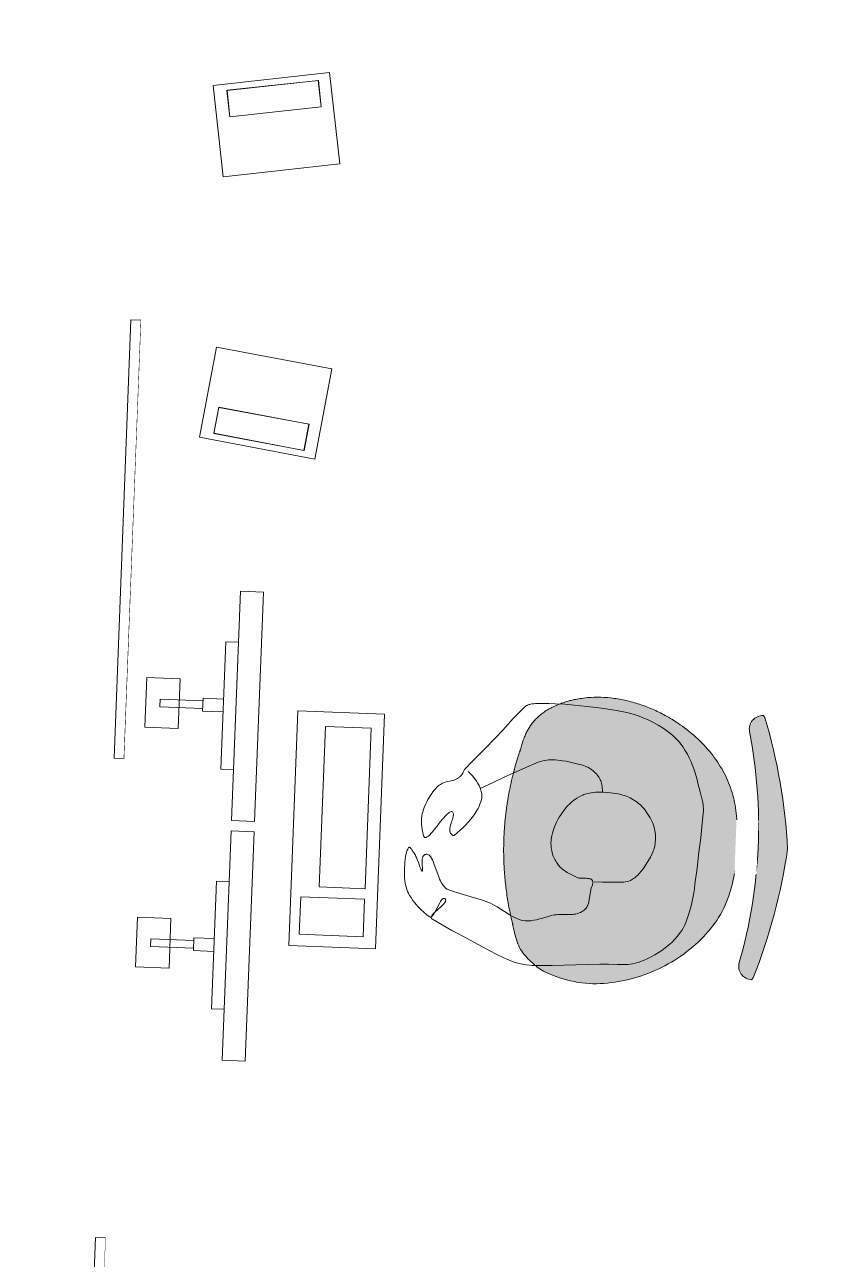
# Model space of a CAD drawing. Header units: millimetres. Extents: x 32078 to 83548, y -4690 to 56252.
# Drawn here: x 68598 to 70198, y 37603 to 40023 of the extents above; entities that cross this region are included whole.
import ezdxf

# ---------------------------------------------------------------- set-up
doc = ezdxf.new("R2010")
doc.units = ezdxf.units.MM
doc.header["$MEASUREMENT"] = 0
for name, color, linetype, lineweight in [('FURN-FILE', 211, 'Continuous', 0), ('FURN-STOR', 213, 'Continuous', 0), ('FURN-WKST', 42, 'Continuous', 13), ('FURN-WKST-SCRN', 92, 'Continuous', 13)]:
    doc.layers.add(name, color=color, linetype=linetype, lineweight=lineweight)

# ---------------------------------------------------------------- blocks, each defined once
blk = doc.blocks.new('*U331')
at = {"color": 0, "linetype": 'ByBlock', "lineweight": -2}
blk.add_wipeout([(-903.1903323073348, -65.17210588034504), (-887.7446711557859, 334.5295723142335), (910.9133117798704, 265.02357953247724), (895.4676506283362, -134.67809866204323)], dxfattribs=at)
at = {"color": 0, "linetype": 'ByBlock', "lineweight": -2, "extrusion": (0, 0, -1), "flags": 128}
for points in [[(-30.7973405862067, 279.0191949113578), (-31.56962920155638, 299.0042786063132), (-890.9282280848856, 265.7958681477903), (-890.1559394695869, 245.8107844528131), (-30.7973405862067, 279.0191949113578)], [(883.204798223298, -65.94441189899226), (882.4325096080429, -45.95932820404414), (23.07391072462633, -79.1677386625961), (23.84619933995418, -99.15282235755149), (883.204798223298, -65.94441189899226)]]:
    blk.add_lwpolyline(points, close=True, dxfattribs=at)
blk = doc.blocks.new('*U332')
at = {"color": 0, "linetype": 'ByBlock', "lineweight": -2}
blk.add_wipeout([(-903.190332307342, -65.17210588034504), (-887.7446711557859, 334.52957231421897), (910.9133117798631, 265.0235795324843), (895.4676506283289, -134.6780986620505)], dxfattribs=at)
at = {"color": 0, "linetype": 'ByBlock', "lineweight": -2, "extrusion": (0, 0, -1), "flags": 128}
for points in [[(-30.7973405862067, 279.019194911365), (-31.56962920154911, 299.0042786063132), (-890.9282280848856, 265.7958681478049), (-890.1559394695796, 245.8107844528131), (-30.7973405862067, 279.019194911365)], [(883.204798223298, -65.94441189899226), (882.4325096080429, -45.95932820405142), (23.07391072462633, -79.1677386625961), (23.84619933995418, -99.15282235755149), (883.204798223298, -65.94441189899226)]]:
    blk.add_lwpolyline(points, close=True, dxfattribs=at)
blk = doc.blocks.new('*U333')
at = {"color": 0, "linetype": 'ByBlock', "lineweight": -2}
blk.add_wipeout([(-903.190332307342, -65.1721058803596), (-887.744671155786, 334.5295723142192), (910.913311779856, 265.02357953246997), (895.4676506283217, -134.67809866206517)], dxfattribs=at)
at = {"color": 0, "linetype": 'ByBlock', "lineweight": -2, "extrusion": (0, 0, -1), "flags": 128}
for points in [[(-30.7973405862067, 279.0191949113505), (-31.56962920154911, 299.0042786063132), (-890.9282280848784, 265.7958681477903), (-890.1559394695796, 245.8107844527985), (-30.7973405862067, 279.0191949113505)], [(883.204798223298, -65.94441189899226), (882.4325096080502, -45.95932820408052), (23.07391072462633, -79.16773866261065), (23.84619933995418, -99.15282235755149), (883.204798223298, -65.94441189899226)]]:
    blk.add_lwpolyline(points, close=True, dxfattribs=at)
blk = doc.blocks.new('*U1036')
at = {"color": 0, "linetype": 'ByBlock', "lineweight": -2, "extrusion": (0, 0, -1), "flags": 128}
for points in [[(-3.637875235304818, 105.9297435535264), (-229.6395514689502, 63.21836622042611), (-196.2132561646868, -113.6525108320129), (29.78842006887135, -70.9411334988472), (-3.637875235304818, 105.9297435535264)], [(1.817887515921029, -63.13799520102475), (-175.125294563084, -96.57795521483786), (-184.7994481938949, -45.38843445452949), (-7.856266114831669, -11.94847444068), (1.817887515921029, -63.13799520102475)], [(1.579579557292163, -63.57354827158997), (-175.4262480723846, -96.68030883686151), (-185.0040073696728, -45.4726647688949), (-7.998179740010528, -12.36590420373977), (1.579579557292163, -63.57354827158997)]]:
    blk.add_lwpolyline(points, close=True, dxfattribs=at)
blk = doc.blocks.new('*U1041')
at = {"color": 0, "linetype": 'ByBlock', "lineweight": -2, "flags": 128}
for points in [[(3.637875235304818, 105.9297435535264), (229.6395514689502, 63.21836622042611), (196.2132561646868, -113.6525108320129), (-29.78842006887135, -70.94113349886175), (3.637875235304818, 105.9297435535264)], [(-1.817887515906477, -63.13799520103203), (175.125294563084, -96.57795521484513), (184.7994481938949, -45.38843445453676), (7.856266114846221, -11.94847444068), (-1.817887515906477, -63.13799520103203)], [(-1.579579557292163, -63.57354827158997), (175.4262480723701, -96.68030883686151), (185.0040073696728, -45.47266476890218), (7.99817974002508, -12.36590420373977), (-1.579579557292163, -63.57354827158997)]]:
    blk.add_lwpolyline(points, close=True, dxfattribs=at)
blk = doc.blocks.new('*U1042')
at = {"linetype": 'ByBlock', "lineweight": -2}
blk.add_hatch(color=7, dxfattribs=at).paths.add_polyline_path([(-240.0286441050775, 333.8224027594551, -0.05883785226899226), (17.78258416726021, 378.3228370211, -0.05883785226899226), (270.5643462055596, 310.8815731016803), (273.978641116104, 307.6193697070557, -0.4852311977000949), (240.2319705560876, 283.4062904212333, 0.05913279318586893), (15.18123345444474, 320.4241396341386, 0.05913279318586893), (-212.2825073906133, 303.7376379520865, -0.4852311977000949), (-243.7218450241053, 330.8795009021705)])
h = blk.add_hatch(color=7, dxfattribs=at)
edge = h.paths.add_edge_path()
edge.add_spline(control_points=[(-177.3597326177187, -145.1740488822979), (-207.7293379313414, -138.3802228098648), (-239.4937737221917, -120.1599046055053), (-285.5368762420185, -39.29090160157648), (-282.7531709045288, 112.4052060332324), (-154.2041548238412, 268.7965515609685), (-36.97263507705793, 282.2879587669304), (13.27937099904375, 278.1714150389889)], knot_values=[0, 0, 0, 0, 0.1278050160630629, 0.1732907007324, 0.4305391611673586, 0.7883516963517069, 1, 1, 1, 1], degree=3, periodic=0)
edge.add_spline(control_points=[(13.27937099904375, 278.1714150389889), (63.70477036728698, 277.7649786676775), (179.2492612186543, 253.8152442498977), (293.259613522423, 86.52446312599932), (282.4247332428131, -64.81148388594738), (229.3179185400513, -141.2265414623253), (196.0462666453459, -156.5193407843035), (165.1847444627929, -160.5647082002542)], knot_values=[0, 0, 0, 0, 0.2116483041139544, 0.5694608392983027, 0.8267092997332612, 0.8721949844025984, 1, 1, 1, 1], degree=3, periodic=0)
edge.add_line((165.1847444627929, -160.5647082002542), (165.248458046728, -160.8114819504262))
edge.add_arc((20.00024980952003, 427.6801178225287), 606.1513053681007, 267.4274364554332, 283.86433089987764, ccw=False)
edge.add_arc((20.00006308477168, 427.6801262120716), 606.1513053681003, 250.99055867765549, 267.42745312209996, ccw=False)
edge.add_line((-177.4379372039548, -145.4146661578125), (-177.3597326177187, -145.1740488822979))
at = {"color": 0, "linetype": 'ByBlock', "lineweight": -2, "flags": 128}
blk.add_lwpolyline([(-240.0286441050775, 333.8224027594551, -0.05883785226899226), (17.78263144013181, 378.3228465774009), (17.78258416726021, 378.3228370211, -0.05883785226899226), (270.5643462055596, 310.8815731016803), (273.978641116104, 307.6193697070557, -0.4852311977000949), (240.2319389186669, 283.4062995583372), (240.2319705560876, 283.4062904212333, 0.05913279318586893), (15.18123345444474, 320.4241396341386, 0.05913279318586893), (-212.2824356838901, 303.7376518436067), (-212.2825073906133, 303.7376379520865, -0.4852311977000949), (-243.7218450241053, 330.8795009021705), (-240.0286441050775, 333.8224027594551)], format="xyb", close=True, dxfattribs=at)
at = {"color": 0, "linetype": 'ByBlock', "lineweight": -2}
blk.add_rational_spline([(-177.3597326177187, -145.1740488822979), (-207.7293379313414, -138.3802228098648), (-239.4937737221917, -120.1599046055053), (-285.5368762420185, -39.29090160157648), (-282.7531709045288, 112.4052060332324), (-154.2041548238412, 268.7965515609685), (-36.97263507705793, 282.2879587669304), (13.27937099904375, 278.1714150389889), (63.70477036728698, 277.7649786676775), (179.2492612186543, 253.8152442498977), (293.259613522423, 86.52446312599932), (282.4247332428131, -64.81148388594738), (229.3179185400513, -141.2265414623253), (196.0462666453459, -156.5193407843035), (165.1847444627929, -160.5647082002542), (165.205982324107, -160.6469661169831), (165.2272201854139, -160.7292240337119), (165.248458046728, -160.8114819504262), (108.779536250775, -174.7488256867073), (50.8982258772885, -180.4709396899852), (-7.206620838951494, -177.8602946925967), (-65.31147889477143, -175.2496661217883), (-122.4464215655535, -164.3599000441172), (-177.4379372039766, -145.4146661577688), (-177.4118690085379, -145.3344603993028), (-177.3858008131356, -145.2542546408076), (-177.3597326177187, -145.1740488822979)], [1, 1, 1, 1, 1, 1, 1, 1, 1, 1, 1, 1, 1, 1, 1, 1, 1, 1, 0.9931535054110803, 0.9931535054110803, 1, 0.9931535054110803, 0.9931535054110803, 1, 1, 1, 1], degree=3, knots=[0, 0, 0, 0, 0.02130083601051049, 0.02888178345540001, 0.07175652686122644, 0.1313919493919511, 0.1666666666666667, 0.1666666666666667, 0.1666666666666667, 0.2019413840189924, 0.2615768065497171, 0.3044515499555435, 0.312032497400433, 0.3333333333333333, 0.3333333333333333, 0.3333333333333333, 0.5, 0.5, 0.5, 0.6666666666666666, 0.6666666666666666, 0.6666666666666666, 0.8333333333333333, 0.8333333333333333, 0.8333333333333333, 1, 1, 1, 1], dxfattribs=at)
blk.add_wipeout([(-37.6874806155247, 321.35907786656753), (67.71986267869943, 317.28579539056227), (66.04961799723242, 274.063638431282), (-39.35772529694077, 278.13692090733093)], dxfattribs=at)
blk = doc.blocks.new('*U1043')
at = {"color": 0, "linetype": 'ByBlock', "lineweight": -2, "flags": 128}
for points in [[(-67.61908009959734, 119.851118227285), (-64.56398772950342, 116.8782233409438), (-61.7778032519418, 113.9774459979817), (-59.25075939939416, 111.1686163523264), (-54.78715098775865, 105.7029159844024), (-51.24012212079833, 100.748920954713), (-48.46545737318229, 96.31776387974969), (-46.32595608250995, 92.39006590010104), (-44.69906459721096, 88.9303778682879), (-43.4796034329629, 85.89607057710236), (-42.57977438150556, 83.2426600869585), (-41.92777787946397, 80.92686635716382), (-41.10937690168794, 76.89950534765376), (-40.78123598267848, 73.91050185544736), (-40.70490339641401, 71.6923076493913), (-40.87687517257291, 68.41161456194823), (-41.40966762851167, 65.19777894072467), (-42.74130457996216, 60.3131257745481), (-44.38448860305652, 55.715469096991), (-46.24583095463458, 51.4024083450131), (-48.25132701593975, 47.36746668887645), (-50.34269519877853, 43.60127033992467), (-54.75805712299189, 36.61186890083627), (-59.08039158819884, 30.60898255030042), (-63.15524298815581, 25.47271005748917), (-66.90570843084424, 21.08748175142682), (-73.78504051173513, 13.70885796833318), (-79.12185065861559, 8.46591893423465), (-83.17565077723702, 4.722183910278545), (-89.2658774501906, -0.5534091469089617), (-95.27644379722187, -5.374519566306844), (-95.43610585204442, -5.483004741145123), (-95.59645229751186, -5.565484542014019), (-95.7567317935318, -5.625047145345889), (-95.91629599183216, -5.664463899840484), (-96.07458828187373, -5.686220079915074), (-96.23113366829057, -5.692542732176662), (-96.54237413633382, -5.665859181302949), (-96.84219349554041, -5.597619545493217), (-97.12884627208405, -5.49910640851158), (-97.40125559303851, -5.379237955574354), (-97.65885757918295, -5.245023606606992), (-97.90147735516075, -5.101935069389583), (-98.35663683649909, -4.794811415056756), (-98.75189508017502, -4.492121414135909), (-99.09269841713831, -4.207643658890447), (-99.67080756976793, -3.681893032058724), (-100.0830405456218, -3.278348505707982), (-100.376806967819, -2.978388827461458), (-100.7875988286396, -2.544612307567149), (-100.9776151303522, -2.339509186509531), (-101.1561822656222, -2.145039310889842), (-101.9247789467045, -1.182168277875462), (-102.5269156142895, -0.1792152615234954), (-102.984572161251, 0.8537577967435936), (-103.31728124035, 1.907953492300294), (-103.542379195409, 2.975703909229196), (-103.6752324078116, 4.050349038436252), (-103.7156147588685, 6.233114135407959), (-103.5244800032815, 8.382647875521798), (-103.1753118341876, 10.4709964577778), (-102.7243481842306, 12.47867632225825), (-101.6390545895702, 16.32675436432328), (-99.39277657767525, 23.09628297365998), (-98.57456698729948, 25.56911484817829), (-97.92346913352958, 27.67314199468819), (-97.42745070830279, 29.45497586161946), (-97.06596846244065, 30.95973168378987), (-96.81599989037204, 32.22873178342707), (-96.55488040427736, 34.32710568824405), (-96.53016293700784, 35.78530595960183), (-96.6212452211621, 36.80645165649184), (-96.95407118098228, 38.21041994520783), (-97.54741736217693, 39.44703207762359), (-98.5255112836021, 40.56205546544516), (-99.63816402613884, 41.14106650807662), (-100.8605864655547, 41.26299833825033), (-102.1709776795615, 40.99764363318536), (-103.5502093339455, 40.40660960078094), (-104.9815414216719, 39.54417843413103), (-106.4503663427167, 38.45808230394323), (-107.9439785964205, 37.19020110505517), (-109.4513676149363, 35.77719039838121), (-112.5201048608869, 32.58561250833009), (-115.5442516991752, 29.1408958994507), (-118.4781895303458, 25.60562597559328), (-124.1389161330735, 18.47426646264648), (-129.1425466748333, 12.05806847722124), (-133.4584238517709, 6.612540211208398), (-137.1194832455803, 2.180205254167959), (-140.1892980865377, -1.307264743110863), (-142.7427349947393, -3.968299513282545), (-144.8550963040907, -5.936578416723933), (-146.596462971982, -7.342135653321748), (-148.0291493578843, -8.302091593861405), (-149.2069569589221, -8.917020897642942), (-150.1754137841053, -9.270477375262999), (-150.9725053068105, -9.430161272270198), (-152.2474762675847, -9.352737404558866), (-153.0974655184255, -8.978371070734283), (-153.6718010095356, -8.509463347436395), (-154.4267121921439, -7.488437332554895), (-155.047338566641, -6.067045890893496), (-155.9853127922397, -3.040384875079326), (-156.7622655981249, -0.04868643895315472), (-157.3970310697478, 2.873963458499929), (-157.9068430268235, 5.703099133621436), (-158.630701866874, 11.19374448341841), (-159.0040417080018, 16.14006373073062), (-159.1217499208869, 20.52894236364955), (-159.058141895599, 24.38372776684992), (-158.8704984502983, 27.74629410817579), (-158.2344703487615, 33.55303188175458), (-157.4906992903707, 37.79567305008095), (-156.7773381113657, 40.88782264904876), (-155.4491116900899, 45.34181471024931), (-153.8007694544503, 49.52481551112578), (-151.1585687417391, 55.27903869791771), (-148.6935082296404, 60.35972817482252), (-146.3889613007341, 64.8016773183117), (-144.2391130240139, 68.65967451396864), (-142.2422524001158, 71.99608418836578), (-140.3972508222214, 74.87369604061678), (-136.9258214531583, 79.78628399497393), (-134.0993814558606, 83.34210482075287), (-131.8428818382235, 85.92222502174263), (-128.221541599778, 89.63141900385381), (-124.2950765424466, 93.1204149527548), (-122.1552678251173, 94.69947157239949), (-120.0552120693319, 95.94966221616778), (-118.0153530273237, 96.94551327471709), (-116.0500476224843, 97.74576335666643), (-114.1688865198812, 98.39650647633971), (-110.5659526490927, 99.41399327020918), (-97.7961517872609, 102.2917868271979), (-94.72549234387407, 103.2080439729907), (-92.49392086250009, 104.0360718775119), (-90.8693429203413, 104.7564854295779), (-88.52476263549761, 106.0270740610795), (-86.3076739294338, 107.5634780721957), (-85.25621748942649, 108.4107339414259), (-84.35740051895846, 109.1754363456785), (-83.58896344872483, 109.863784270834), (-82.28922553658776, 111.1150183699792), (-81.35598665340513, 112.0953766260791), (-80.6816546934715, 112.8559078679391), (-79.71461761828687, 114.0398159558463), (-78.8050939332752, 115.2786013452642), (-78.44534114903945, 115.83485593144), (-78.1387334754254, 116.3739683520835), (-77.8741602251539, 116.8923398187035), (-77.42466382733255, 117.889937193504), (-76.00821725916467, 121.4448945113618), (-75.60872862359975, 122.2970953271797), (-75.27668718746281, 122.9138922637285), (-75.00477644907369, 123.3610288967029), (-74.55318524375616, 124.0025591884187), (-74.04041603661608, 124.6036623473847), (-59.05404403716966, 140.1539502898158), (-36.23005345683487, 163.1591830713078), (-13.51566399703734, 186.2140992055793), (0.3660918470122851, 201.0560040154378), (20.86880060011754, 223.5779664403599), (31.47516465398076, 234.7667673791439), (36.96785385599651, 240.3050042226096), (42.62526393882581, 245.7912772935088), (43.74434354559344, 246.7763853939978), (44.84778867707064, 247.6170071347951), (45.9260246798076, 248.3353392927966), (46.97205285415112, 248.9500467887046), (47.98092681060371, 249.4768399682434), (49.93752039132232, 250.3422844678207), (51.7084247564344, 250.9770444165842), (53.29413888674753, 251.4456733972911), (54.70336388294527, 251.7939718112611), (57.20316631061723, 252.276707035795), (59.09294105839217, 252.5432327150484), (61.92533383166301, 252.8101384529364), (64.72213053594169, 252.9434306352268), (74.15800496624433, 253.1182517146226), (90.69583246421826, 253.0288460388911), (103.1070626457076, 252.6472282639079), (121.7105437647551, 251.6003774784476), (140.2654369057273, 250.0231908925707), (165.3059033372119, 247.3741711098119), (184.0400074748177, 245.1028476921492), (198.0707646020455, 243.1969992695085), (219.0943245209346, 239.9496356079326), (240.1024128960271, 236.1566046217413), (248.5804152490746, 234.2729746038167), (255.8619918505137, 232.2864878373075), (262.1423707661161, 230.3009380290314), (267.577168738484, 228.3819876143898), (276.9752824216266, 224.635769051114), (283.9498601167725, 221.5192273404464), (294.3329751295241, 216.3855258187323), (304.6719121779897, 210.7441164936536), (312.6242493424361, 205.9913275236177), (319.2948141549277, 201.5923340848603), (324.9021550831676, 197.5345527797326), (329.6268386236625, 193.8077035914757), (333.6177037538146, 190.4006618369531), (336.9973090562416, 187.3002615220903), (342.652240015741, 181.5879612346325), (346.6707468150271, 177.047965441554), (349.5559720726742, 173.4899111191626), (353.6719617818599, 167.8930779130824), (357.527370797703, 161.9673045995296), (362.2016929196252, 153.8180257679196), (365.8570838864835, 146.6357296506467), (368.7580482159974, 140.3048290687657), (371.0922440337308, 134.7251995832266), (374.778497208812, 124.859217257399), (377.2624783234205, 117.3647419260378), (380.6412170622498, 105.9502581865745), (383.7333848598792, 94.30326769605017), (387.5352386814338, 80.10852349601919), (390.2598817749677, 69.46389542080578), (391.9576982129802, 61.47161620471161), (392.9208734106214, 55.46839689697663), (393.4199424860853, 50.95920351773384), (393.6480300851108, 47.57277359560248), (393.7243026530341, 42.48475890910777), (393.4428878726612, 37.3853461186518), (391.562854532327, 18.40390351889073), (388.4014464028733, -10.07409772214305), (385.0056040351628, -38.54321582522243), (381.139877904614, -69.9260567597521), (377.1767696383467, -101.2903146246463), (375.9833185183379, -110.0331954923458), (374.8021824191383, -117.643153614561), (372.3745816111477, -130.8841911945929), (370.2062877897406, -140.7630080027811), (368.3585467881203, -148.1495272295579), (365.1919584446296, -159.2029380176682), (361.5026112755004, -170.2371571781332), (359.0864643906971, -176.3520418047628), (356.5097500954289, -181.8880059270668), (353.8310417537432, -186.9080452515846), (351.0974717891368, -191.4674451764149), (348.3467237482255, -195.614812200598), (342.7221730642632, -203.0661905113157), (337.3299816083745, -209.246456554436), (332.2756530964398, -214.4008144409963), (327.6119719563285, -218.721376069574), (318.950101223847, -225.868148186004), (312.0715849187545, -230.8921846074008), (306.7178517966531, -234.476745025313), (298.4042170554603, -239.5670557434714), (289.7886433609965, -244.32395818238), (283.1734965665091, -247.5970528436956), (277.3739266052289, -250.1325377685716), (272.2849284010445, -252.0943568069997), (267.8172240631829, -253.6108768150225), (263.8940651055455, -254.7822988391927), (260.4489284672891, -255.6866367601906), (254.3878007004969, -256.9942580771021), (249.8113185189723, -257.7418285786189), (246.3595984191634, -258.1694104635317), (241.147721260626, -258.5939543621644), (235.8906992768025, -258.7546413669261), (224.5149770489079, -258.6181128374665), (207.4510296301451, -258.0773290601355), (198.9194516457646, -257.888099355936), (190.3884818224178, -257.8959673912614), (143.8587745145778, -259.0386298853191), (97.32912350539118, -260.2023101767627), (82.78398974287848, -260.4775042864858), (71.8767856364284, -260.5381841120252), (63.69777209496533, -260.3742562113257), (57.56448911112966, -260.0797240132233), (52.96515903317777, -259.7396201921147), (46.06730351898295, -259.0038872796576), (39.17097033603932, -257.9548900375521), (34.95468738283671, -257.1207320947215), (27.19239139545243, -255.1431474164056), (20.53818665274594, -253.0199925794805), (14.80829166019976, -250.9032463398544), (9.856789632802247, -248.8807615272381), (1.309224356606137, -245.0297361526755), (-11.30415875987092, -238.7429025192178), (-23.78141759206483, -232.2085929685927), (-55.36437206970004, -215.4701123203122), (-86.82922167796642, -198.5466316596212), (-99.69777686573798, -191.4847699116872), (-118.8401650379965, -180.6255404587719), (-137.752201748066, -169.658465348155), (-138.8277328817931, -168.8835234399812), (-139.5459995930578, -168.0498543582144), (-139.9571476077836, -167.1693161717558), (-140.1056249141839, -166.2523327736053), (-140.0307713432267, -165.3080447436005), (-139.7673501070822, -164.3444452832628), (-139.3460268456547, -163.3685026526218), (-138.7938012102532, -162.386270404837), (-138.1343955406774, -161.4029865922275), (-137.3886047624546, -160.4231630067152), (-135.6791352460423, -158.4574561202317), (-133.8100283707172, -156.5469833460738), (-131.8743830618478, -154.7096013636256), (-127.9299424845958, -151.1858022457018), (-120.8379819890542, -144.9784723808334), (-118.3886769648234, -142.7076185262413), (-116.4461712213524, -140.7735798154245), (-114.9475405207631, -139.1340844213846), (-113.8219642567565, -137.7481434434449), (-113.0005764223606, -136.5781620941852), (-112.4213013114495, -135.5908143327251), (-112.0307509624836, -134.7572087996377), (-111.7844759431464, -134.0526724714509), (-111.5841038217332, -132.8797717460257), (-111.6405819943466, -132.0538912164411), (-111.8071682184236, -131.4667856119922), (-112.2685775197606, -130.6411103067658), (-112.998696694558, -129.8852522413508), (-113.947163602279, -129.2719519165548), (-114.8678007492708, -128.9889896274763), (-115.7613432638027, -128.9881030935212), (-116.6285136876395, -129.2265799065208), (-117.4700215389166, -129.6666803093176), (-118.2865629569133, -130.2751169486946), (-119.0788204210112, -131.0225861461222), (-119.8474625355448, -131.8833457432338), (-120.5931438740809, -132.8348350436499), (-122.0408210185851, -134.9696790231828), (-123.4014486563829, -137.2654823861521), (-133.7043627323728, -157.4032858362698), (-135.003481394655, -159.5285218434074), (-136.142095293093, -161.1817773665607), (-137.1397916192218, -162.4427954999337), (-138.0138319582329, -163.3856033728225), (-138.7794104961213, -164.075221717394), (-139.4498887924128, -164.5667173971306), (-140.6245407616079, -165.1544363699941), (-141.5066053749179, -165.3493685295471), (-142.1687461908732, -165.3469951070001), (-143.1628903995879, -165.0892556439794), (-144.1581303787825, -164.5072149667249), (-148.5687776922714, -161.0703586342934), (-152.4639564383397, -157.834354447943), (-155.8889133859193, -154.8103838748066), (-158.8912951231323, -152.0054447819348), (-161.5177853649511, -149.4216395923722), (-166.100544255256, -144.5894709859931), (-169.5155642207392, -140.6888177356086), (-172.0584360059875, -137.5981544609094), (-175.8342061064468, -132.6822758174021), (-179.55249022934, -127.4124721054322), (-182.3048991771502, -123.0215405811468), (-184.5150858484558, -118.9017022644475), (-186.2842345710669, -115.0367927415937), (-187.695101846024, -111.4114976394412), (-188.8153299185942, -108.0113305038612), (-189.7001689286117, -104.8226062638787), (-190.9682095056487, -98.84163585928036), (-191.7087809155491, -93.60685033992195), (-192.1157879727252, -89.02600485715084), (-192.3920052563044, -81.01036173818284), (-192.3266532371199, -75.00085610948736), (-191.541532911142, -56.99733186710364), (-191.3355731473566, -53.51615376618429), (-191.0473469879362, -50.43937620717043), (-190.6986897530296, -47.7395074746164), (-190.3105427554983, -45.38185558813711), (-189.9011353620008, -43.32964842906222), (-189.4853415249963, -41.54695468551654), (-188.6179375512147, -38.46848976030742), (-187.8415065202425, -36.20462383881386), (-187.1832538478775, -34.53792776239425), (-186.0661683718063, -32.09687420199043), (-184.7838221004058, -29.73768139097956), (-184.526958161412, -29.36329683753866), (-184.2611486915557, -29.08247260817734), (-183.9887204534607, -28.88372840188822), (-183.7117104226782, -28.75678891639109), (-183.4318964775885, -28.69246507321077), (-183.1508250469778, -28.6825465849106), (-182.8698360069684, -28.7197048006783), (-182.5900850915641, -28.79740486525407), (-182.3125640560465, -28.9098263157648), (-182.0381188097526, -29.05179132232297), (-181.4925552676577, -29.41293922821933), (-180.9671766046376, -29.84535164426779), (-180.4650808245933, -30.32382399099879), (-179.9881735579984, -30.82889218630589), (-179.5374464059714, -31.34567861031974), (-178.6887001154537, -32.40710709135601), (-177.9493021228554, -33.40971409159101), (-176.6853521178855, -35.25052659559879), (-175.7822174080793, -36.63377539075736), (-175.1411620563595, -37.63380978153145), (-174.6854612575989, -38.34639143240929), (-174.3597711959301, -38.85284431179753), (-173.9000430201122, -39.55717885334161), (-173.478583518794, -40.18211271209293), (-172.1890155021829, -42.21139231502457), (-171.0252689900808, -44.31708651184454), (-169.9725520949287, -46.4378500824314), (-169.0180919116101, -48.52864743231476), (-167.3093136343959, -52.63197668205976), (-164.5538442329271, -59.97328099231527), (-163.5912129750213, -62.63794747141947), (-162.7780239407002, -64.87481599386956), (-162.0876572510169, -66.73498980043951), (-161.4990497783874, -68.2718501497875), (-160.9953564600437, -69.53606352333736), (-160.1380871125148, -71.5396067627953), (-159.5142357734003, -72.84347986768262), (-159.056471225631, -73.69591665574262), (-158.3851656897168, -74.75246875185985), (-157.7311059778149, -75.5168801449181), (-157.4823264941806, -75.69629007950425), (-157.2872365010553, -75.72489698215941), (-157.1382885580242, -75.62351056002808), (-157.0288088242669, -75.41064900038327), (-156.9529053912847, -75.10277068574214), (-156.9053857232502, -74.71448344535747), (-156.8816823295492, -74.25873347002198), (-156.8777858750836, -73.7469758178704), (-156.8901850104012, -73.18932825972297), (-156.9533332169231, -71.95010114318575), (-157.050555630587, -70.6189224448317), (-157.1661873184494, -69.24306715810962), (-157.2887535622867, -67.85812774812075), (-157.5318924938911, -65.06893095686246), (-157.7299567385053, -62.49058140315901), (-157.9516629933933, -57.88529706456029), (-157.9674234250415, -56.18984737486608), (-157.9407315294811, -54.74475223621266), (-157.8817817703966, -53.52053552889265), (-157.6870200412377, -51.49596865524654), (-157.4542784869991, -50.09985799808055), (-157.2252751917986, -49.13497702163295), (-156.7857315148576, -47.83984670568316), (-156.5194861797063, -47.2684288130913), (-156.2202547803317, -46.75249037852336), (-155.9211134460784, -46.33692872408574), (-155.5834993593744, -45.93739066882699), (-155.2228035246808, -45.55842485323228), (-154.8508150755079, -45.20285865094775), (-154.4764539523021, -44.87221439743007), (-153.7209039935697, -44.26876217313838), (-153.0186135548138, -43.77000488826161), (-152.3861694478837, -43.36573721091554), (-151.8281509390508, -43.04313910614292), (-151.3424398559291, -42.78907568354771), (-150.9234853662492, -42.59129685943481), (-150.5642642386811, -42.43898045417882), (-150.257417833287, -42.32289698775276), (-149.7418665699079, -42.16169592018559), (-149.3771540915041, -42.07873255693994), (-149.1182376891084, -42.03947696543764), (-148.7567587464582, -42.0199430448265), (-148.431815139862, -42.05068169451988), (-146.8341020375956, -42.51413938973565), (-145.3730554828508, -43.24869170685997), (-144.0326048334391, -44.21204357437091), (-142.7984948242374, -45.36677922843955), (-141.6580946980102, -46.67985670413327), (-139.5838293445995, -49.72023076904588), (-137.7737473724264, -53.09598747012933), (-136.1672945447208, -56.65275690608541), (-134.7179193803167, -60.27425617818517), (-132.0748046275403, -67.62875165612058), (-127.3234372609877, -81.36549712571286), (-125.3779378138715, -86.49320381891448), (-123.5544338153559, -90.84887117209291), (-121.8447444987396, -94.50607163565292), (-120.2470974249882, -97.5522657161273), (-118.7617406020436, -100.0758098904407), (-115.9417729308771, -104.1123450446248), (-113.6213953670522, -106.7694357338987), (-111.753719012384, -108.5241427930232), (-108.7297006070876, -110.7288514160027), (-107.1107869922416, -111.6218533778738), (-105.4164328958577, -112.3647985127682), (-96.22084371151868, -115.6492683163815), (-87.92885754580493, -118.2846646762046), (-73.06035492444062, -122.5710793656617), (-50.54561084868328, -128.916252980147), (-39.49815829697764, -132.3805245467011), (-28.77853825452621, -136.2421366490889), (-23.87972162148799, -138.3506471471119), (-19.32359155951417, -140.622611192528), (-10.85230460845924, -145.4658587810409), (3.864722763144528, -154.8567990453448), (14.93296434215154, -161.7183135069426), (19.11357780436811, -164.0682863052643), (26.49198179680388, -167.7078401457984), (32.0922058189899, -169.9297180720241), (36.33778262877604, -171.2472846866658), (39.55090249559726, -172.0125688143598), (44.42217591041117, -172.7623152503875), (49.36173185301595, -172.984206173991), (52.55911053733143, -172.8567851530606), (55.5654903575778, -172.5874058341724), (61.2227106661594, -171.744386555758), (66.1910307755752, -170.7102772214203), (70.54941153226537, -169.633108119895), (78.194223421262, -167.4996070254347), (89.67954748892225, -164.1629789907674), (95.41892823071976, -162.6506772346766), (101.1490881537757, -161.3761569685084), (104.7826775224094, -160.8060463381189), (108.2250193945802, -160.4915153495604), (114.7497304214776, -160.3235236716937), (126.2749803437473, -160.6083932615147), (130.593355844263, -160.6516004587393), (134.3551733618078, -160.5616706139917), (137.6271855114319, -160.3409937195538), (140.470687639754, -160.0095876136766), (142.9407884546381, -159.5938783519887), (147.2154478140146, -158.5337484334377), (150.3746483794821, -157.417003302573), (152.7139792308153, -156.3739643704321), (156.16903287475, -154.4423757871264), (157.8701426820917, -153.2973800731634), (159.5523224818753, -152.0242780741901), (160.7044556685578, -151.0461852390799), (161.7335724694858, -150.0658595018322), (163.4987347066199, -148.0802402435802), (164.9009361403878, -146.1234594386478), (166.015063232262, -144.2133770441651), (166.901197129002, -142.3629252865721), (167.6074345966335, -140.5811299949273), (168.1721852447226, -138.8739373948774), (172.8152157223521, -111.8090318772956), (173.1324572301819, -110.7936834093125), (173.8122204006941, -108.8692117579485), (175.102375825838, -105.462946534004), (175.5626733176177, -104.1820074964999), (175.9327893806185, -103.0631125187356), (176.2217989400233, -102.0871271634387), (176.4414085099415, -101.2365269544825), (176.7342730755772, -99.7582537674025), (176.8629604064336, -98.66046041194204), (176.9001418507978, -97.84455745985179), (176.8912064687465, -97.23736666968762), (176.8134619400225, -96.33501719146443), (176.6520413123799, -95.44382430076803), (176.3805594335427, -94.54392324949004), (176.0237096168858, -93.76310671060492), (175.5944030858955, -93.0874186387955), (175.1041113263636, -92.50439018169709), (174.5630117225082, -92.00289025573875), (173.9801190982689, -91.57299060353398), (173.3634044963546, -91.20584396034246), (172.0337457463902, -90.62124347742065), (170.6414455147024, -90.20871337327117), (169.2239287310076, -89.92462656275893), (167.8094314945629, -89.73496079737379), (166.4188962931948, -89.61335543496534), (163.6780995811278, -89.49609561746183), (158.631933820041, -89.4627232503044), (154.8137216720352, -89.39956934830116), (152.0292440782214, -89.22897723897768), (150.026800737658, -88.98877904369874), (148.5907505222713, -88.72737252392835), (147.5580793046829, -88.47796784233651), (146.0914108885336, -88.00666779114545), (144.7373665501073, -87.40439584408159), (135.3660210615635, -82.73084237649164), (131.8833094220754, -80.96587701994576), (128.8645874399372, -79.348480251625), (126.2516125801776, -77.84727476141416), (123.99134377671, -76.44775593937811), (122.0364835239889, -75.14387320464448), (118.6742132615764, -72.64978618300665), (116.2079845634435, -70.57210850078991), (114.3931127172982, -68.8806513918098), (111.7321211250091, -66.10437315909076), (110.4312732949329, -64.59909557068022), (109.1514558133349, -63.00985070394381), (107.0131017396925, -60.12194826929044), (105.1815101515531, -57.39437890102272), (103.6128884090431, -54.82168226851354), (102.2698059277027, -52.39781404392124), (101.120244277583, -50.11636010742222), (99.24267056795361, -45.81957276139292), (97.88732604926918, -42.04514724046021), (96.91334490581357, -38.73599226491206), (96.21789085648197, -35.8386622738908), (95.72572417097399, -33.30423736770899), (95.1164228565176, -28.87605692729994), (94.86178828400443, -25.56553105224157), (94.78885047696531, -20.62616810734471), (95.06647248161607, -15.73025528083235), (95.4191299364029, -12.47666938105976), (96.37912906780548, -6.384953689623217), (97.54264191696711, -1.064717547087639), (98.81163074658252, 3.582280317219556), (100.1162633200584, 7.641756216005888), (101.4080001155235, 11.18846556018252), (104.0094950105704, 17.38261656309624), (106.2485893824487, 22.01717760114116), (108.0916869677021, 25.48658093855192), (111.1222312971804, 30.67976106491551), (114.4752155399037, 35.8592673303865), (116.5951894049067, 38.92215416637191), (120.5800150968134, 44.34486369416845), (124.1226127708796, 48.76150466842955), (127.3032012716867, 52.38683526416571), (130.1735718140408, 55.38392531740828), (132.7690980925399, 57.87775520374271), (135.1158952249825, 59.96500783268129), (139.421814293717, 63.41388540298067), (142.8427509181492, 65.8383305873358), (145.5303286412964, 67.56991270345316), (149.778782688285, 70.03459643631504), (154.314308459172, 72.34848378863535), (156.9977950960165, 73.55718413224531), (159.5208773288177, 74.56379592499434), (161.8918879387784, 75.40188393139397), (166.3496056898002, 76.71582874425076), (170.2598530444666, 77.61210934814153), (173.6861160744738, 78.22085229973163), (176.6859840121324, 78.63154215709073), (181.9354688147578, 79.10780208186043), (185.8684021329245, 79.28991537663387), (191.7532356993033, 79.33627441224962), (197.6107623895514, 79.17879188462393), (204.8795887392625, 78.80764361302136), (211.2247146533045, 78.30733890197007), (216.7658190055081, 77.68704301762773), (221.6064088418207, 76.97229595690442), (225.8361987751705, 76.19361609998305), (229.5330846892757, 75.38045035072719), (235.9937634990929, 73.62468607608025), (240.8323131940269, 71.99799438637274), (244.4575631374755, 70.58576167654246), (249.8899303160579, 68.13165390197537), (255.3161617168516, 65.24102301407402), (258.650541244162, 63.21678169797815), (261.6213944817719, 61.22244474864419), (264.2759813777811, 59.27088511634065), (266.6546235952846, 57.37185038242751), (270.8427846050181, 53.63806027232204), (274.23526226783, 50.19564274088771), (277.0109597838018, 47.05755226256588), (279.3026308341796, 44.22081906762469), (283.0318155997957, 39.06643827348307), (285.616976440564, 35.05413083556778), (289.2005606423918, 28.82457621705544), (292.4889062021102, 22.37224755038915), (294.292433325696, 18.30591955129057), (295.755062241893, 14.37552807197062), (296.9238250823255, 10.60052274176269), (297.8400345254049, 6.993354089463537), (298.5399188726733, 3.56103369747143), (299.4331604328763, -2.976856389395834), (299.7612973117357, -8.770559566029988), (299.6969749514828, -13.86542359073792), (299.3687595292286, -18.32238714820414), (298.8714557622006, -22.20771933425567), (298.2741616919375, -25.58708857066813), (296.8614736567106, -31.43211578259798), (295.4922391481814, -35.73806782097381), (294.2895072666288, -38.91238578499906), (292.2004823570605, -43.56819174708653), (289.7665626028902, -48.07585125268815), (284.7977499385888, -56.40911732526001), (280.183134480787, -63.75703415225871), (275.9065642478672, -70.03736157708045), (271.9586805999134, -75.28972692737443), (268.3311985500623, -79.61329653535358), (265.0142818643799, -83.13018862671743), (261.9956595947006, -85.9649211688884), (259.2606612968229, -88.23367548634269), (256.7926832262747, -90.0394262284899), (254.5738067073835, -91.47045802093635), (250.5520942722069, -93.61062870927708), (247.4153747383389, -94.88590352400206), (244.9925087464071, -95.64240660766518), (241.2413167126942, -96.43421311591374), (237.3450089037506, -96.78744114086294), (222.911654233787, -97.06161649424757), (212.0857980126311, -97.07404838748334), (195.8473051618785, -96.88129146139545), (179.6112179480115, -96.55893252204987)], [(-44.32966108580877, 86.45783814480819), (-19.86018386535579, 97.91891023585777), (4.609293355082627, 109.3799823269001), (20.80541095409717, 116.8444867049766), (45.27222202063422, 127.6743112387921), (69.89194735327328, 138.0532469735699), (74.30661961680744, 139.6648442257138), (78.52669792322558, 140.8549361786354), (82.54686151024362, 141.7069303031967), (86.36558321506891, 142.2889040981463), (89.98423668746545, 142.6563528302577), (96.85326788647217, 142.9203209129191), (102.9332207729021, 142.7452033431546), (108.2893149149459, 142.3219008667947), (117.7002511758619, 141.0780973719302), (124.7521879079286, 139.8153344425227), (135.2447605784255, 137.5705678447339), (145.5406920548703, 135.129933506978), (150.5449722572521, 133.8734790529052), (154.8450789429335, 132.670415543791), (158.541429349134, 131.4922958869502), (161.7209754885698, 130.3345386456276), (164.458443742551, 129.2036653407195), (166.8177405106253, 128.110081948631), (168.8533562820376, 127.0642391865913), (172.3479922812403, 125.0107093608312), (174.9097455459996, 123.2635494435308), (176.7962421563279, 121.8252468556675), (179.5677737260121, 119.4449714252842), (182.2666252501658, 116.7757533314361), (183.7762887801218, 115.1138613327275), (185.1034962068807, 113.5384622153651), (186.2711529005901, 112.0460627349021), (187.2991931694705, 110.6331900822624), (189.0551554668928, 107.9476874319225), (190.4107011951419, 105.5583409960964), (191.4605525814259, 103.4368755543692), (192.276373808505, 101.5566727851183), (192.9125293980906, 99.89294743847859), (193.8539061318879, 96.93917992327624), (194.4186145057029, 94.68805093587434), (194.7639103901311, 92.9792753759757), (195.1580061155983, 90.38284627251414), (195.4058474183112, 87.74595514412795), (195.6871233038255, 83.4894615688172), (195.9683991892962, 79.23296799352102)]]:
    blk.add_lwpolyline(points, dxfattribs=at)
blk = doc.blocks.new('*U1044')
at = {"color": 0, "linetype": 'ByBlock', "lineweight": -2, "extrusion": (0, 0, -1), "flags": 128}
for points in [[(93.81940799851145, -226.5481468586077), (76.05543497949839, 233.1131620318993), (-93.81939657824114, 226.5482154809652), (-76.05542355922807, -233.1130934095927), (93.81940799851145, -226.5481468586077)], [(-64.9569343978219, 131.5502647103349), (-67.78994789990247, 204.8574413821916), (57.60350259926054, 209.7033699262756), (60.43651613182737, 136.3961932556704), (-64.9569343978219, 131.5502647103349)], [(37.90461599992705, -200.2463126598304), (25.75007406751683, 114.2651227974493), (-64.1546640121669, 110.7906834425958), (-52.000122111378, -203.7207519854201), (37.90461599992705, -200.2463126598304)]]:
    blk.add_lwpolyline(points, close=True, dxfattribs=at)
blk = doc.blocks.new('*U1045')
at = {"color": 0, "linetype": 'ByBlock', "lineweight": -2}
for p, q in [((-77.35046026017517, 248.9608467578146), (-77.92972024991468, 233.9718910320953)), ((7.036208975521731, 245.6996575158919), (-77.35046026017517, 248.9608467578146)), ((6.45694898570946, 230.7107017901653), (-77.92972024991468, 233.9718910320953)), ((-95.50056195679645, -220.6919439464909), (-96.07982194657961, -235.6808996721738)), ((-11.69315271089727, -238.9420889140238), (-96.07982194657961, -235.6808996721738)), ((-11.11389272112865, -223.9531331883554), (-95.50056195679645, -220.6919439464909))]:
    blk.add_line(p, q, dxfattribs=at)
at = {"color": 0, "linetype": 'ByBlock', "lineweight": -2, "extrusion": (0, 0, -1), "flags": 128}
for points in [[(-80.38760173232004, 460.5289075269029), (-63.00983924709726, 10.86119856242294), (-107.9767064242333, 9.12341859305161), (-125.3544689094997, 458.7911275575389), (-80.38760173232004, 460.5289075269029)], [(-76.52588704129448, 360.6030174418338), (-66.87155390750559, 110.7870886486926), (-41.88996103138197, 111.7525219649979), (-51.54429416519997, 361.5684507581464), (-76.52588704129448, 360.6030174418338)], [(103.4398813457519, 291.2290568659446), (37.70445010517142, 288.6886593941963), (41.46800191511284, 191.3028353341288), (107.2034331556788, 193.8432328058552), (103.4398813457519, 291.2290568659446)], [(-47.19984427113377, 249.1512827838087), (-46.23441092546273, 224.1696899393282), (-6.263862322433852, 225.7143832149668), (-7.229295638753683, 250.695976091054), (-47.19984427113377, 249.1512827838087)], [(-62.2375000356551, -9.123883177293465), (-44.85973755040322, -458.7915921418171), (-89.82660472748103, -460.5293721111666), (-107.2043672130385, -10.86166314670845), (-62.2375000356551, -9.123883177293465)], [(-58.37578534468776, -109.0497732624353), (-48.72145221088431, -358.8657020555329), (-23.73985933477525, -357.9002687391985), (-33.39419246852049, -108.0843399460937), (-58.37578534468776, -109.0497732624353)], [(121.5899830424023, -178.4237338383464), (55.85455180180725, -180.9641313100365), (59.61810361176322, -278.3499553701258), (125.3535348523583, -275.8095578984357), (121.5899830424023, -178.4237338383464)], [(-29.04974257446884, -220.5015079204313), (-28.08430922881234, -245.4831007648972), (11.88623937417287, -243.9384074892441), (10.92080605785304, -218.9568146131205), (-29.04974257446884, -220.5015079204313)]]:
    blk.add_lwpolyline(points, close=True, dxfattribs=at)

msp = doc.modelspace()

# ---------------------------------------------------------------- block references
at = {"layer": 'FURN-WKST-SCRN', "extrusion": (0, 0, -1), "rotation": 94.42598820024449}
msp.add_blockref('*U331', (-68562.44927690066, 40374.3642428896), dxfattribs=at)

# ---------------------------------------------------------------- next in the draw order: block references
msp.add_blockref('*U332', (-68492.94328411661, 38575.70625995402), dxfattribs=at)

# ---------------------------------------------------------------- next in the draw order: block references
msp.add_blockref('*U333', (-68423.43729133256, 36777.04827701845), dxfattribs=at)

# ---------------------------------------------------------------- next in the draw order: wipeouts: each hides what was drawn before it
msp.add_wipeout([(69646.4194455918, 41233.14699932952), (69553.74132796022, 38834.93380770317), (68804.30072994047, 38863.89567987686), (68896.97884757206, 41262.108871503246)]).dxf.layer = 'FURN-WKST'

# ---------------------------------------------------------------- next in the draw order: block references
at = {"layer": 'FURN-FILE', "linetype": 'Continuous', "lineweight": 0, "extrusion": (0, 0, -1), "rotation": 184.4260684053539}
msp.add_blockref('*U1036', (-68991.96957707855, 39830.43605667467), dxfattribs=at)
at = {"layer": 'FURN-FILE', "linetype": 'Continuous', "lineweight": 0, "rotation": 359.9997900946749}
msp.add_blockref('*U1041', (68970.87994248462, 39284.71978976209), dxfattribs=at)

# ---------------------------------------------------------------- next in the draw order: wipeouts: each hides what was drawn before it
at = {"linetype": 'Continuous', "lineweight": 0}
msp.add_wipeout([(70180.32501374722, 39511.24547941244), (70197.70213705144, 39960.909838224325), (69598.14965863562, 39984.07933596331), (69580.7725353314, 39534.41497715144)], dxfattribs=at).dxf.layer = 'FURN-FILE'
msp.add_wipeout([(69495.81770169752, 37336.05566731837), (69553.74132796022, 38834.93380770319), (68804.30072994047, 38863.895679876856), (68746.37710367778, 37365.01753949207)]).dxf.layer = 'FURN-WKST'

# ---------------------------------------------------------------- next in the draw order: block references
at = {"layer": 'FURN-FILE', "linetype": 'Continuous', "lineweight": 0, "extrusion": (0, 0, -1), "rotation": 184.426343160787}
for name, p in [('*U1045', (-68941.31167611023, 38458.08954403896)), ('*U1044', (-69210.31784590044, 38444.40451923862))]:
    msp.add_blockref(name, p, dxfattribs=at)
at = {"layer": 'FURN-FILE', "linetype": 'Continuous', "lineweight": 0, "rotation": 269.9997900946749}
msp.add_blockref('*U1042', (69716.01759876075, 38424.52722621332), dxfattribs=at)

# ---------------------------------------------------------------- next in the draw order: wipeouts: each hides what was drawn before it
msp.add_wipeout([(70197.70213705144, 39960.90983822432), (70180.32447857044, 39511.24482047912), (69580.7725353314, 39534.414977151435), (69598.15019381238, 39984.07999489663)]).dxf.layer = 'FURN-STOR'

# ---------------------------------------------------------------- next in the draw order: block references
at = {"layer": 'FURN-FILE', "linetype": 'Continuous', "lineweight": 0, "rotation": 359.9997900946749}
msp.add_blockref('*U1043', (69535.55568003266, 38438.80712057757), dxfattribs=at)

# ---------------------------------------------------------------- next in the draw order: wipeouts: each hides what was drawn before it
at = {"linetype": 'Continuous', "lineweight": 0}
msp.add_wipeout([(70180.32501374722, 39511.24547941245), (70162.94687253972, 39061.58115993824), (69563.39444657412, 39084.75201488157), (69580.77258778164, 39534.41633435576)], dxfattribs=at).dxf.layer = 'FURN-FILE'

# ---------------------------------------------------------------- next in the draw order: wipeouts: each hides what was drawn before it
msp.add_wipeout([(70162.94687253972, 39061.58115993824), (70180.32453102068, 39511.246177683446), (69580.77258778164, 39534.41633435576), (69563.39492930066, 39084.751316610564)]).dxf.layer = 'FURN-STOR'

doc.saveas('drawing.dxf')
